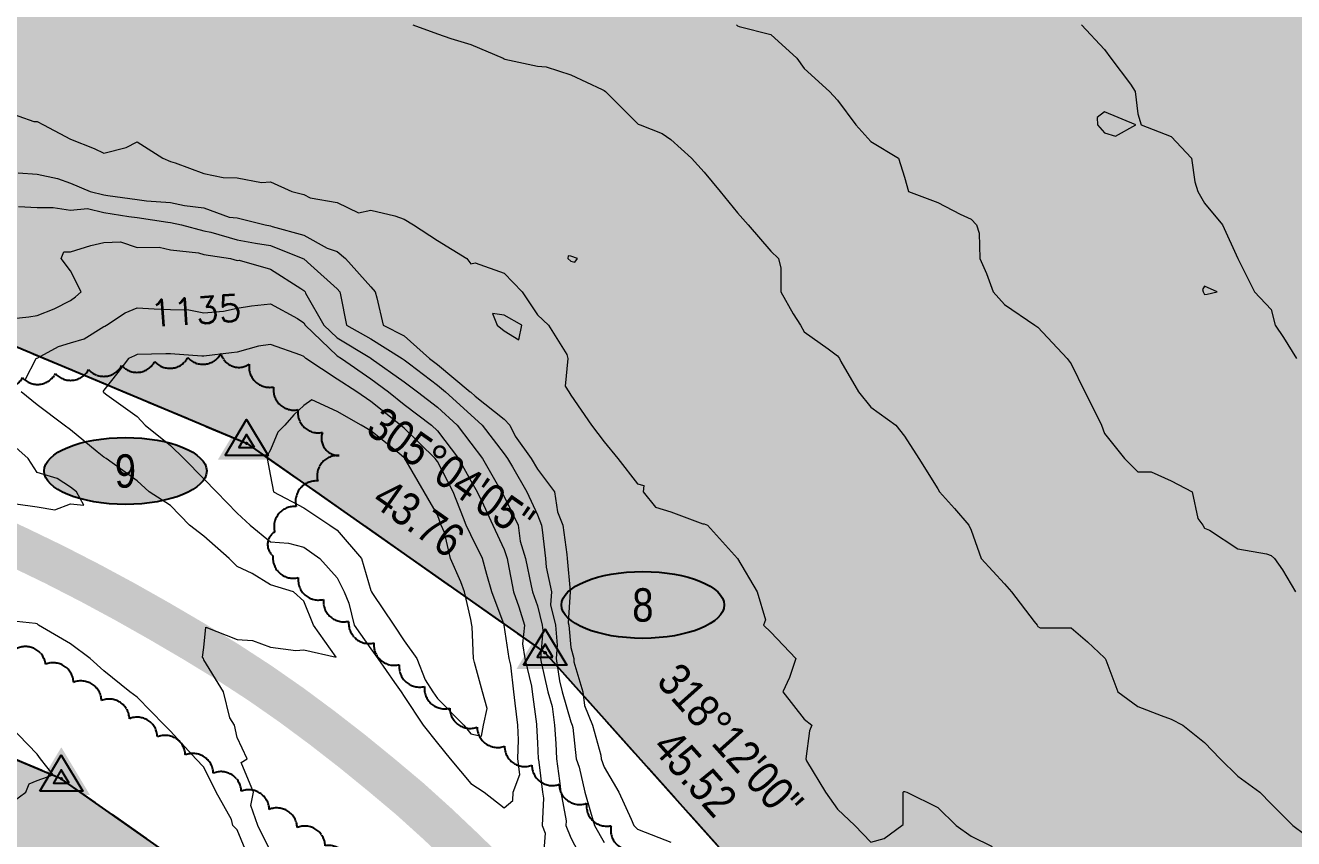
# Model space of a CAD drawing. Extents: x 496916 to 500864, y 5902350 to 5905308.
# Drawn here: x 499465.7 to 499846, y 5902811.5 to 5903055.3 of the extents above; entities that cross this region are included whole.
import ezdxf
from ezdxf.enums import TextEntityAlignment as Align

# ---------------------------------------------------------------- set-up
doc = ezdxf.new("R2010")
doc.units = 0
doc.header["$LTSCALE"] = 5
doc.linetypes.add('0', pattern=[1, 1, 0])
doc.linetypes.add('foc-ACCESSROAD', pattern=[3.75, 2.5, -1.25])
doc.layers.get('Defpoints').update_dxf_attribs({"color": 9})
for name, color, linetype in [('AS-ROADS', 254, 'Continuous'), ('F-AR', 190, 'foc-ACCESSROAD'), ('L-BD1', 253, 'Continuous'), ('L-MON', 1, 'Continuous'), ('P-ELEVATION', 7, 'Continuous'), ('P-PROPOSED', 10, 'Continuous'), ('P-PROPOSED-H', 21, 'Continuous'), ('P-STATION', 7, 'Continuous'), ('T-BUSH', 110, '0')]:
    doc.layers.add(name, color=color, linetype=linetype)
doc.layers.add('C-TOPO-MAJR', color=7, linetype='Continuous', lineweight=15, true_color=0xd3aa5f)
doc.layers.add('C-TOPO-MINR', color=7, linetype='Continuous', lineweight=13, true_color=0xe9d5af)
doc.layers.add('C-TOPO-MAJR-TEXT', color=7, linetype='Continuous', true_color=0x644b1b)
doc.styles.add('80L', font='ARIALN.TTF', dxfattribs={"height": 10})

# ---------------------------------------------------------------- blocks, each defined once
blk = doc.blocks.new('TRIA')
blk.add_hatch(color=255).paths.add_polyline_path([(-0.041, 1.521), (-1.475, -0.867), (1.392, -0.867)])
blk = doc.blocks.new('Hybrid_EC')
at = {"color": 251}
for points in [[(-1.296, -0.74), (0, 1.42), (1.296, -0.74)], [(0.471, -0.26), (0, 0.526), (-0.471, -0.26)]]:
    blk.add_lwpolyline(points, close=True, dxfattribs=at)
at = {"layer": 'Defpoints'}
blk.add_circle((0, 0), 0.05, dxfattribs=at)
at = {"xscale": 1.2, "yscale": 1.2, "zscale": 1.2}
blk.add_blockref('TRIA', (0.05, 0.061), dxfattribs=at)
blk = doc.blocks.new('Hybrd Num')
at = {"layer": 'P-ELEVATION'}
h = blk.add_hatch(color=111, dxfattribs=at)
h.dxf.hatch_style = 1
edge = h.paths.add_edge_path()
edge.add_ellipse((0, 0), major_axis=(-24.38, 0), ratio=0.410256, start_angle=0, end_angle=360)
at = {"layer": 'P-ELEVATION', "color": 7, "flags": 128}
blk.add_lwpolyline([(0, 0, 12.5, 0, 0), (-12.42, -6.43, 0, 0, 0)], format="xyseb", dxfattribs=at)
at = {"layer": 'P-ELEVATION', "color": 7}
blk.add_ellipse((0, 0), major_axis=(-24.38, 0), ratio=0.410256, dxfattribs=at)
at = {"color": 0, "style": '80L'}
blk.add_attdef('NUMBER', text='', height=10, dxfattribs=at).set_placement((0, 0), align=Align.MIDDLE_CENTER)
at = {"style": '80L', "flags": 1}
blk.add_attdef('ID', text='', height=10, dxfattribs=at).set_placement((-0.56, -3.99), align=Align.MIDDLE_CENTER)

msp = doc.modelspace()

# ---------------------------------------------------------------- hatches: boundary and pattern name
at = {"layer": 'P-PROPOSED-H'}
h = msp.add_hatch(color=256, dxfattribs=at)
h.dxf.hatch_style = 1
h.paths.add_polyline_path([(499792.064, 5902543.563), (499983.42, 5902543.448), (499983.705, 5903305.009), (498979.421, 5903305.616), (498979.418, 5903177.281), (499077.803, 5903120.657), (499532.076, 5902930.048), (499621.565, 5902867.228), (499697.372, 5902782.442), (499756.172, 5902691.687), (499786.768, 5902601.121)])
h.paths.add_polyline_path([(498979.416, 5903045.479), (498979.406, 5902544.055), (499677.34, 5902543.633), (499674.244, 5902577.282), (499652.523, 5902641.575), (499606.313, 5902712.899), (499545.169, 5902781.285), (499476.521, 5902829.474), (499027.014, 5903018.084)])

# ---------------------------------------------------------------- linework, layer by layer
at = {"layer": 'AS-ROADS', "const_width": 12.493, "flags": 128}
msp.add_lwpolyline([(499604.536, 5902801.316), (499596.943, 5902808.706), (499589.126, 5902816.101), (499580.998, 5902823.451), (499572.493, 5902830.591), (499563.786, 5902837.694), (499554.823, 5902844.664), (499545.613, 5902851.496), (499536.053, 5902858.164), (499526.203, 5902864.579), (499516.123, 5902870.734), (499505.913, 5902876.716), (499495.598, 5902882.541), (499485.111, 5902888.196), (499474.493, 5902893.646), (499463.713, 5902898.859), (499452.753, 5902903.944)], dxfattribs=at)
at = {"layer": 'C-TOPO-MAJR', "linetype": 'Continuous', "lineweight": 15, "flags": 128}
for points, elevation in [([(499581.867, 5903055.49), (499589.268, 5903052.752), (499593.346, 5903051.412), (499599.268, 5903049.577), (499608.942, 5903045.49), (499609.268, 5903045.291), (499609.539, 5903045.219), (499619.268, 5903043.101), (499621.884, 5903042.874), (499629.268, 5903040.493), (499638.657, 5903036.101), (499639.268, 5903035.766), (499639.663, 5903035.49), (499649.268, 5903025.885), (499649.511, 5903025.733), (499650.043, 5903025.49), (499656.688, 5903022.911), (499659.268, 5903021.128), (499665.471, 5903015.49), (499669.268, 5903011.363), (499674.006, 5903005.49), (499679.268, 5902999.107), (499682.477, 5902995.49), (499689.268, 5902987.667), (499691.543, 5902985.49), (499692.212, 5902982.546), (499692.212, 5902975.49), (499695.948, 5902968.81), (499698.162, 5902965.49), (499699.268, 5902963.5), (499706.386, 5902958.372), (499709.268, 5902956.265), (499709.784, 5902955.49), (499710.183, 5902954.575), (499715.497, 5902945.49), (499719.268, 5902940.842), (499726.689, 5902935.49), (499729.268, 5902932.161), (499733.596, 5902925.49), (499739.268, 5902916.366), (499739.813, 5902915.49), (499744.306, 5902910.452), (499748.648, 5902905.49), (499749.268, 5902903.964), (499752.327, 5902895.49), (499759.268, 5902887.921), (499761.436, 5902885.49), (499768.183, 5902876.575), (499769.046, 5902875.49), (499769.268, 5902875.128), (499770.019, 5902874.739), (499779.268, 5902874.739), (499784.191, 5902870.567), (499789.268, 5902865.7), (499789.445, 5902865.49), (499789.641, 5902865.117), (499793.221, 5902855.49), (499799.268, 5902851.085), (499806.292, 5902848.466), (499809.268, 5902847.358), (499812.709, 5902845.49), (499819.268, 5902840.371), (499823.924, 5902835.49), (499829.268, 5902830.268), (499835.836, 5902825.49), (499839.268, 5902821.947), (499845.725, 5902815.49), (499849.268, 5902812.81)], 2825), ([(499465.696, 5902949.063), (499469.025, 5902955.49), (499469.177, 5902955.581), (499469.268, 5902955.59), (499475.666, 5902959.092), (499479.268, 5902960.119), (499483.368, 5902961.39), (499489.268, 5902965.08), (499489.554, 5902965.205), (499490.092, 5902965.49), (499495.62, 5902969.138), (499499.268, 5902970.606), (499504.358, 5902970.401), (499509.268, 5902970.176), (499514.706, 5902970.052), (499519.268, 5902969.118), (499525.097, 5902969.661), (499529.268, 5902970.595), (499533.54, 5902971.218), (499539.268, 5902971.887), (499547.336, 5902967.422), (499549.268, 5902966.149), (499549.649, 5902965.49), (499559.268, 5902956.265), (499560.55, 5902955.49), (499569.268, 5902949.411), (499574.643, 5902945.49), (499579.268, 5902941.713), (499587.474, 5902935.49), (499589.268, 5902933.753), (499595.634, 5902925.49), (499599.268, 5902918.807), (499601.215, 5902915.49), (499603.128, 5902911.63), (499605.882, 5902905.49), (499609.268, 5902898.199), (499610.141, 5902895.49), (499610.367, 5902894.392), (499612.135, 5902885.49), (499613.709, 5902881.049), (499615.39, 5902875.49), (499614.809, 5902869.949), (499615.471, 5902865.49), (499617.519, 5902857.24), (499617.72, 5902855.49), (499618.964, 5902845.795), (499618.998, 5902845.49), (499619.268, 5902840.278), (499619.509, 5902835.49), (499619.547, 5902835.211), (499620.754, 5902825.49), (499621.089, 5902823.669), (499620.718, 5902815.49), (499621.63, 5902813.128), (499620.936, 5902805.49)], 2837.5), ([(499539.268, 5902807.724), (499535.405, 5902815.49), (499533.308, 5902821.45), (499534.145, 5902825.49), (499530.453, 5902834.306), (499532.242, 5902835.49), (499529.268, 5902841.842), (499528.473, 5902845.49), (499527.039, 5902847.719), (499525.098, 5902855.49), (499519.268, 5902865.143), (499519.103, 5902865.49), (499518.81, 5902865.948), (499519.268, 5902868.858), (499519.851, 5902874.907), (499529.268, 5902871.207), (499533.793, 5902870.965), (499539.268, 5902868.945), (499546.801, 5902867.957), (499549.268, 5902868.138), (499558.881, 5902865.878), (499552.125, 5902875.49), (499549.268, 5902882.735), (499546.099, 5902885.49), (499539.268, 5902887.571), (499533.73, 5902891.028), (499529.268, 5902893.08), (499526.804, 5902895.49), (499519.268, 5902902.223), (499514.968, 5902905.49), (499509.268, 5902911.398), (499502.838, 5902915.49), (499499.268, 5902918.778), (499489.995, 5902925.49), (499489.268, 5902925.907), (499487.271, 5902927.487), (499479.268, 5902934.06), (499477.405, 5902935.49), (499469.268, 5902941.576), (499464.53, 5902945.49)], 2837.5)]:
    msp.add_lwpolyline(points, dxfattribs=dict(at, elevation=elevation))
at = {"layer": 'C-TOPO-MINR', "linetype": 'Continuous', "lineweight": 13, "flags": 128}
for points, elevation in [([(499678.926, 5903055.49), (499679.268, 5903055.17), (499679.752, 5903055.006), (499689.268, 5903052.582), (499697.07, 5903045.49), (499699.268, 5903042.439), (499706.847, 5903035.49), (499709.268, 5903032.911), (499714.748, 5903025.49), (499719.268, 5903020.494), (499727.531, 5903015.49), (499729.268, 5903009.795), (499730.526, 5903005.49), (499739.268, 5903002.209), (499746.04, 5902998.719), (499749.268, 5902997.246), (499750.909, 5902995.49), (499751.71, 5902993.048), (499751.892, 5902985.49), (499753.855, 5902980.903), (499755.935, 5902975.49), (499759.268, 5902971.67), (499768.406, 5902965.49), (499769.268, 5902964.85), (499778.057, 5902955.49), (499779.268, 5902953.826), (499783.353, 5902945.49), (499787.603, 5902937.155), (499788.417, 5902935.49), (499789.268, 5902932.995), (499795.274, 5902925.49), (499799.268, 5902921.496), (499803.262, 5902921.496), (499809.268, 5902918.829), (499815.592, 5902915.49), (499817.276, 5902907.482), (499818.761, 5902905.49), (499819.268, 5902904.61), (499820.764, 5902903.994), (499829.268, 5902898.372), (499837.836, 5902896.922), (499839.268, 5902896.357), (499840.243, 5902895.49), (499842.611, 5902892.147), (499846.58, 5902885.49)], 2822.5), ([(499782.373, 5903055.49), (499789.268, 5903048.089), (499791.164, 5903045.49), (499797.065, 5903037.694), (499798.474, 5903035.49), (499799.268, 5903028.858), (499800.277, 5903025.49), (499809.268, 5903022.035), (499815.342, 5903015.49), (499816.355, 5903008.404), (499817.212, 5903005.49), (499819.268, 5903001.994), (499824.688, 5902995.49), (499829.268, 5902985.49), (499834.278, 5902975.49), (499839.268, 5902970.165), (499840.478, 5902965.49), (499842.96, 5902961.798), (499846.821, 5902955.49)], 2820), ([(499459.268, 5903029.688), (499468.289, 5903026.469), (499469.268, 5903026.491), (499471.226, 5903025.49), (499479.268, 5903021.239), (499486.381, 5903018.378), (499489.268, 5903016.992), (499496.013, 5903018.745), (499499.268, 5903020.431), (499507.005, 5903015.49), (499509.268, 5903014.56), (499510.663, 5903014.096), (499519.268, 5903010.932), (499525.007, 5903009.751), (499529.268, 5903009.673), (499536.539, 5903008.219), (499539.268, 5903008.456), (499545.589, 5903005.49), (499549.268, 5903004.588), (499551.132, 5903003.626), (499559.268, 5903002.194), (499565.651, 5902999.107), (499569.268, 5902999.964), (499576.502, 5902998.256), (499579.268, 5902997.273), (499582.133, 5902995.49), (499589.268, 5902990.842), (499598.118, 5902985.49), (499599.268, 5902983.829), (499600.627, 5902984.131), (499609.268, 5902981.083), (499614.7, 5902975.49), (499619.268, 5902968.541), (499622.611, 5902965.49), (499628.047, 5902956.712), (499628.379, 5902955.49), (499627.614, 5902947.144), (499628.648, 5902945.49), (499629.268, 5902944.498), (499635.479, 5902935.49), (499639.268, 5902930.497), (499643.347, 5902925.49), (499649.268, 5902917.874), (499651.123, 5902917.345), (499650.994, 5902915.49), (499654.655, 5902910.878), (499659.268, 5902909.495), (499668.865, 5902905.893), (499669.268, 5902905.85), (499670.277, 5902905.49), (499679.268, 5902895.49), (499685.151, 5902885.49), (499687.606, 5902877.153), (499687.053, 5902875.49), (499689.268, 5902873.427), (499696.689, 5902865.49), (499694.882, 5902859.876), (499692.845, 5902855.49), (499699.268, 5902847.321), (499701.505, 5902845.49), (499700.878, 5902843.88), (499699.726, 5902835.49), (499699.898, 5902834.86), (499705.612, 5902825.49), (499709.268, 5902820.322), (499714.454, 5902815.49), (499719.268, 5902810.49), (499723.205, 5902811.553), (499728.549, 5902815.49), (499728.953, 5902815.805), (499728.953, 5902825.49), (499729.094, 5902825.664), (499729.268, 5902825.655), (499729.987, 5902825.49), (499739.268, 5902820.85), (499744.827, 5902815.49), (499749.268, 5902812.25), (499755.576, 5902809.182)], 2827.5), ([(499463.595, 5903011.164), (499469.268, 5903010.759), (499475.359, 5903009.399), (499479.268, 5903008.028), (499485.182, 5903005.49), (499489.268, 5903004.497), (499490.449, 5903004.309), (499499.268, 5903003.137), (499502.044, 5903002.714), (499509.268, 5903002.278), (499513.437, 5903001.321), (499519.268, 5903000.628), (499526.886, 5902997.872), (499529.268, 5902997.615), (499537.604, 5902995.49), (499539.268, 5902995.231), (499539.697, 5902995.061), (499549.268, 5902992.412), (499556.21, 5902988.548), (499559.268, 5902987.516), (499561.73, 5902985.49), (499569.268, 5902976.993), (499570.615, 5902975.49), (499571.125, 5902973.633), (499572.971, 5902965.49), (499579.268, 5902962.215), (499586.866, 5902955.49), (499589.268, 5902953.664), (499599.12, 5902945.49), (499599.268, 5902945.355), (499600.577, 5902944.181), (499609.268, 5902937.265), (499610.97, 5902935.49), (499612.57, 5902932.188), (499617.37, 5902925.49), (499619.268, 5902922.3), (499624.357, 5902915.49), (499625.276, 5902909.482), (499626.857, 5902905.49), (499628.063, 5902896.696), (499628.198, 5902895.49), (499629.04, 5902885.719), (499629.087, 5902885.49), (499628.502, 5902876.256), (499628.694, 5902875.49), (499629.268, 5902868.825), (499630.201, 5902865.49), (499630.196, 5902864.562), (499632.891, 5902855.49), (499633.35, 5902851.408), (499635.757, 5902845.49), (499638.261, 5902836.497), (499638.37, 5902835.49), (499639.268, 5902832.97), (499643.675, 5902825.49), (499647.36, 5902817.399), (499648.163, 5902815.49), (499649.268, 5902814.343), (499655.622, 5902811.844), (499659.268, 5902810.464)], 2830), ([(499463.725, 5903001.033), (499469.268, 5903000.691), (499474.05, 5903000.708), (499479.268, 5902999.908), (499484.351, 5903000.407), (499489.268, 5902999.211), (499496.73, 5902998.028), (499499.268, 5902997.691), (499508.471, 5902996.287), (499509.268, 5902996.239), (499512.532, 5902995.49), (499519.268, 5902993.693), (499521.38, 5902993.378), (499529.268, 5902990.998), (499534.714, 5902990.044), (499539.268, 5902989.335), (499548.972, 5902985.49), (499549.268, 5902985.302), (499551.342, 5902983.416), (499559.268, 5902976.35), (499560.05, 5902975.49), (499560.209, 5902974.549), (499562.064, 5902965.49), (499569.268, 5902961.312), (499578.678, 5902955.49), (499579.268, 5902955.069), (499580.916, 5902953.842), (499589.268, 5902947.491), (499591.679, 5902945.49), (499599.268, 5902938.542), (499602.672, 5902935.49), (499609.268, 5902926.914), (499610.288, 5902925.49), (499611.786, 5902922.972), (499616.065, 5902915.49), (499619.268, 5902908.632), (499620.512, 5902905.49), (499620.71, 5902904.049), (499621.67, 5902895.49), (499621.897, 5902892.861), (499623.431, 5902885.49), (499623.183, 5902881.575), (499624.707, 5902875.49), (499625.219, 5902869.539), (499624.891, 5902865.49), (499625.92, 5902858.838), (499626.682, 5902855.49), (499629.268, 5902846.562), (499629.704, 5902845.49), (499629.872, 5902844.886), (499630.885, 5902835.49), (499631.78, 5902832.978), (499633.457, 5902825.49), (499635.157, 5902819.601), (499636.375, 5902815.49), (499639.268, 5902810.332)], 2832.5), ([(499459.268, 5902967.13), (499466.767, 5902967.991), (499469.268, 5902968.357), (499474.409, 5902970.349), (499479.268, 5902972.809), (499480.806, 5902973.952), (499482.432, 5902975.49), (499479.268, 5902981.775), (499476.441, 5902985.49), (499477.313, 5902987.445), (499479.268, 5902987.46), (499485.394, 5902989.364), (499489.268, 5902990.243), (499494.3, 5902990.458), (499499.268, 5902988.78), (499505.889, 5902988.869), (499509.268, 5902988.067), (499517.658, 5902987.1), (499519.268, 5902986.671), (499527.195, 5902985.49), (499529.268, 5902984.832), (499529.846, 5902984.912), (499539.268, 5902982.22), (499548.33, 5902976.428), (499549.268, 5902975.831), (499549.643, 5902975.49), (499549.747, 5902975.011), (499555.255, 5902965.49), (499559.268, 5902961.641), (499568.996, 5902955.762), (499569.268, 5902955.604), (499569.453, 5902955.49), (499579.268, 5902948.491), (499583.297, 5902945.49), (499589.268, 5902940.923), (499595.197, 5902935.49), (499599.268, 5902930.079), (499602.803, 5902925.49), (499607.626, 5902917.132), (499608.59, 5902915.49), (499609.268, 5902914.122), (499613.459, 5902905.49), (499614.054, 5902900.704), (499615.733, 5902895.49), (499617.409, 5902887.349), (499617.779, 5902885.49), (499619.268, 5902881.287), (499620.719, 5902875.49), (499620.856, 5902873.902), (499620.174, 5902865.49), (499620.34, 5902864.419), (499622.372, 5902855.49), (499623.637, 5902851.121), (499624.332, 5902845.49), (499624.752, 5902840.006), (499624.98, 5902835.49), (499625.876, 5902828.882), (499626.297, 5902825.49), (499627.882, 5902816.876), (499627.819, 5902815.49), (499629.268, 5902811.741), (499632.551, 5902805.49)], 2835), ([(499462.859, 5902911.899), (499469.268, 5902911.038), (499474.619, 5902910.139), (499479.268, 5902911.88), (499483.268, 5902911.49), (499481.049, 5902915.49), (499479.268, 5902916.935), (499475.268, 5902919.49), (499469.268, 5902921.25), (499466.578, 5902925.49), (499459.268, 5902931.993)], 2835), ([(499532.848, 5902805.49), (499529.268, 5902814.147), (499527.991, 5902815.49), (499527.537, 5902817.221), (499522.897, 5902825.49), (499519.268, 5902832.904), (499516.887, 5902835.49), (499509.268, 5902843.693), (499507.471, 5902845.49), (499499.268, 5902853.911), (499497.098, 5902855.49), (499489.268, 5902861.861), (499485.2, 5902865.49), (499479.268, 5902869.952), (499469.695, 5902875.49), (499469.268, 5902875.884), (499468.743, 5902876.015), (499459.268, 5902877.05)], 2835), ([(499462.122, 5902822.637), (499465.925, 5902825.49), (499466.847, 5902827.911), (499469.268, 5902828.996), (499474.082, 5902830.677), (499470.308, 5902835.49), (499469.268, 5902836.873), (499460.916, 5902845.49)], 2832.5)]:
    msp.add_lwpolyline(points, dxfattribs=dict(at, elevation=elevation))
for points, elevation in [([(499792.599, 5903022.159), (499798.638, 5903025.49), (499789.268, 5903029.434), (499787.064, 5903027.694), (499787.157, 5903025.49), (499789.268, 5903023.149), (499792.599, 5903022.159)], 2820), ([(499630.43, 5902984.328), (499631.28, 5902985.49), (499629.268, 5902986.094), (499628.473, 5902986.285), (499628.379, 5902985.49), (499629.268, 5902984.602), (499630.43, 5902984.328)], 2827.5), ([(499820.022, 5902974.736), (499823.094, 5902975.49), (499819.268, 5902977.148), (499818.613, 5902976.145), (499818.816, 5902975.49), (499819.268, 5902974.602), (499820.022, 5902974.736)], 2820), ([(499613.709, 5902961.05), (499614.593, 5902965.49), (499609.268, 5902968.451), (499605.793, 5902968.965), (499607.164, 5902965.49), (499609.268, 5902963.714), (499613.709, 5902961.05)], 2827.5), ([(499610.772, 5902865.49), (499609.29, 5902875.468), (499609.293, 5902875.49), (499609.268, 5902875.571), (499605.597, 5902885.49), (499604.057, 5902890.702), (499602.756, 5902895.49), (499599.268, 5902902.643), (499597.917, 5902905.49), (499597.146, 5902907.612), (499594.026, 5902915.49), (499589.268, 5902924.566), (499588.645, 5902925.49), (499579.268, 5902934.568), (499578.202, 5902935.49), (499569.268, 5902942.523), (499565.124, 5902945.49), (499559.268, 5902949.269), (499549.841, 5902955.49), (499549.268, 5902956.019), (499548.319, 5902956.439), (499539.268, 5902959.642), (499535.601, 5902959.158), (499529.268, 5902957.362), (499527.577, 5902957.181), (499519.268, 5902956.144), (499518.6, 5902956.158), (499509.268, 5902956.83), (499507.877, 5902956.881), (499499.268, 5902956.693), (499498.482, 5902956.276), (499496.679, 5902955.49), (499493.467, 5902951.291), (499489.268, 5902945.948), (499489.054, 5902945.704), (499489.02, 5902945.49), (499489.268, 5902945.303), (499490.157, 5902944.602), (499499.268, 5902938.116), (499501.615, 5902935.49), (499509.268, 5902929.405), (499513.279, 5902925.49), (499519.268, 5902919.427), (499523.04, 5902915.49), (499529.268, 5902909.109), (499533.175, 5902905.49), (499539.268, 5902900.544), (499544.618, 5902900.141), (499549.268, 5902898.938), (499554.058, 5902895.49), (499559.268, 5902889.69), (499561.3, 5902885.49), (499562.691, 5902882.067), (499564.349, 5902875.49), (499569.268, 5902868.455), (499571.42, 5902865.49), (499576.449, 5902858.309), (499578.401, 5902855.49), (499579.268, 5902854.164), (499585.013, 5902845.49), (499589.268, 5902840.1), (499593.109, 5902835.49), (499599.268, 5902828.059), (499603.267, 5902825.49), (499609.268, 5902820.731), (499611.843, 5902822.915), (499612.006, 5902825.49), (499614.01, 5902830.748), (499613.352, 5902835.49), (499613.605, 5902841.153), (499613.381, 5902845.49), (499612.619, 5902852.14), (499612.189, 5902855.49), (499611.268, 5902863.49), (499610.772, 5902865.49)], 2840), ([(499590.41, 5902905.49), (499589.268, 5902908.633), (499585.335, 5902915.49), (499579.944, 5902924.815), (499579.488, 5902925.49), (499579.268, 5902925.703), (499577.686, 5902927.073), (499569.268, 5902933.78), (499566.462, 5902935.49), (499559.268, 5902939.55), (499551.675, 5902943.083), (499549.268, 5902941.364), (499546.183, 5902938.575), (499543.573, 5902935.49), (499541.404, 5902933.354), (499539.268, 5902928.125), (499538.324, 5902926.435), (499538.225, 5902925.49), (499539.268, 5902920.217), (499540.184, 5902915.49), (499549.268, 5902910.73), (499556.983, 5902905.49), (499559.268, 5902903.979), (499566.48, 5902895.49), (499569.268, 5902885.943), (499569.485, 5902885.49), (499569.775, 5902884.983), (499576.241, 5902875.49), (499579.268, 5902870.823), (499583.1, 5902865.49), (499585.603, 5902859.155), (499587.882, 5902855.49), (499589.268, 5902853.542), (499597.154, 5902845.49), (499599.268, 5902842.894), (499602.523, 5902842.235), (499603.066, 5902845.49), (499604.193, 5902850.565), (499602.82, 5902855.49), (499600.397, 5902864.361), (499600.08, 5902865.49), (499599.719, 5902875.039), (499599.58, 5902875.49), (499599.268, 5902877.234), (499597.387, 5902885.49), (499596.3, 5902888.458), (499593.234, 5902895.49), (499591.441, 5902903.318), (499590.41, 5902905.49)], 2842.5)]:
    msp.add_lwpolyline(points, close=True, dxfattribs=dict(at, elevation=elevation))
at = {"layer": 'F-AR', "flags": 128}
for points in [[(498879.47, 5903242.599), (498949.742, 5903194.469), (498979.418, 5903177.281), (499077.803, 5903120.657), (499532.076, 5902930.048), (499621.565, 5902867.228), (499697.372, 5902782.442), (499756.172, 5902691.687), (499786.768, 5902601.121), (499792.064, 5902543.563), (499793.613, 5902504.041), (499793.548, 5902499.749), (499793.463, 5902495.455), (499793.42, 5902491.154), (499793.299, 5902486.857), (499793.1, 5902482.565), (499792.942, 5902478.266), (499792.765, 5902473.973), (499792.569, 5902469.676), (499792.478, 5902467.837), (499792.255, 5902465.4), (499791.846, 5902461.137), (499791.417, 5902456.871), (499790.97, 5902452.601), (499790.569, 5902448.311), (499790.02, 5902444.061), (499789.972, 5902443.659)], [(499673.662, 5902443.729), (499676.843, 5902465.234), (499678.695, 5902502.677), (499677.34, 5902543.633), (499674.244, 5902577.282), (499652.523, 5902641.575), (499606.313, 5902712.899), (499545.169, 5902781.285), (499476.521, 5902829.474), (499027.014, 5903018.084), (498979.416, 5903045.479), (498888.839, 5903097.621), (498879.451, 5903104.051)]]:
    msp.add_lwpolyline(points, dxfattribs=at)
at = {"layer": 'P-PROPOSED', "flags": 128}
for points in [[(499792.064, 5902543.563), (499983.42, 5902543.448), (499983.705, 5903305.009), (498979.421, 5903305.616), (498979.418, 5903177.281), (499077.803, 5903120.657), (499532.076, 5902930.048), (499621.565, 5902867.228), (499697.372, 5902782.442), (499756.172, 5902691.687), (499786.768, 5902601.121)], [(498979.416, 5903045.479), (498979.406, 5902544.055), (499677.34, 5902543.633), (499674.244, 5902577.282), (499652.523, 5902641.575), (499606.313, 5902712.899), (499545.169, 5902781.285), (499476.521, 5902829.474), (499027.014, 5903018.084)]]:
    msp.add_lwpolyline(points, close=True, dxfattribs=at)
at = {"layer": 'T-BUSH', "flags": 128}
for points in [[(498881.174, 5903191.882, 0.5205671), (498889.381, 5903186.178, 0.5205671), (498897.587, 5903180.474, 0.5205671), (498905.794, 5903174.77, 0.5205671), (498914.001, 5903169.066, 0.5205671), (498922.208, 5903163.363, 0.5205671), (498930.61, 5903158.007, 0.5205671), (498939.745, 5903153.952, 0.5205671), (498948.879, 5903149.896, 0.5205671), (498958.014, 5903145.841, 0.5205671), (498967.148, 5903141.786, 0.5205671), (498976.283, 5903137.731, 0.5205671), (498985.484, 5903133.844, 0.5205671), (498994.923, 5903130.56, 0.5205671), (499004.363, 5903127.276, 0.5205671), (499013.802, 5903123.991, 0.5205671), (499023.241, 5903120.707, 0.5205671), (499032.68, 5903117.422, 0.5205671), (499042.119, 5903114.138, 0.5205671), (499051.558, 5903110.854, 0.5205671), (499060.998, 5903107.569, 0.5205671), (499070.437, 5903104.285, 0.5205671), (499079.876, 5903101.001, 0.5205671), (499089.315, 5903097.716, 0.5205671), (499098.529, 5903093.846, 0.5205671), (499107.731, 5903089.948, 0.5205671), (499116.934, 5903086.05, 0.5205671), (499126.137, 5903082.152, 0.5205671), (499135.339, 5903078.254, 0.5205671), (499144.542, 5903074.355, 0.5205671), (499153.745, 5903070.457, 0.5205671), (499162.947, 5903066.559, 0.5205671), (499172.15, 5903062.661, 0.5205671), (499181.352, 5903058.762, 0.5205671), (499190.555, 5903054.864, 0.5205671), (499199.758, 5903050.966, 0.5205671), (499208.96, 5903047.068, 0.5205671), (499218.163, 5903043.169, 0.5205671), (499225.979, 5903037.291, 0.5205671), (499232.793, 5903029.979, 0.5205671), (499239.606, 5903022.667, 0.5205671), (499246.711, 5903015.742, 0.5205671), (499255.618, 5903011.209, 0.5205671), (499264.525, 5903006.676, 0.5205671), (499273.432, 5903002.143, 0.5205671), (499282.706, 5902998.47, 0.5205671), (499292.146, 5902995.189, 0.5205671), (499301.587, 5902991.909, 0.5205671), (499311.027, 5902988.628, 0.5205671), (499320.468, 5902985.348, 0.5205671), (499329.908, 5902982.067, 0.5205671), (499339.349, 5902978.787, 0.5205671), (499348.789, 5902975.506, 0.5205671), (499358.38, 5902972.708, 0.5205671), (499368.017, 5902970.062, 0.5205671), (499377.655, 5902967.416, 0.5205671), (499387.292, 5902964.77, 0.5205671), (499396.93, 5902962.124, 0.5205671), (499406.568, 5902959.478, 0.5205671), (499416.205, 5902956.832, 0.5205671), (499425.843, 5902954.186, 0.5205671), (499435.48, 5902951.54, 0.5205671), (499445.118, 5902948.894, 0.5205671), (499454.924, 5902948.529, 0.5205671), (499464.846, 5902949.732, 0.5205671), (499474.767, 5902950.934, 0.5205671), (499484.689, 5902952.137, 0.5205671), (499494.611, 5902953.339, 0.5205671), (499504.532, 5902954.542, 0.5205671), (499514.454, 5902955.744, 0.5205671), (499524.375, 5902956.947, 0.5205671), (499532.869, 5902953.773, 0.5205671), (499540.171, 5902946.949, 0.5205671), (499547.473, 5902940.126, 0.5205671), (499554.776, 5902933.302, 0.5205671), (499559.854, 5902926.348, 0.5205671), (499553.401, 5902918.717, 0.5205671), (499546.947, 5902911.086, 0.5205671), (499540.493, 5902903.454, 0.5205671), (499539.984, 5902896.292, 0.5205671), (499547.554, 5902889.766, 0.5205671), (499555.123, 5902883.24, 0.5205671), (499562.693, 5902876.714, 0.5205671), (499570.262, 5902870.188, 0.5205671), (499577.832, 5902863.662, 0.5205671), (499585.401, 5902857.136, 0.5205671), (499592.99, 5902850.635, 0.5205671), (499601.195, 5902844.929, 0.5205671), (499609.4, 5902839.222, 0.5205671), (499617.605, 5902833.516, 0.5205671), (499625.81, 5902827.809, 0.5205671), (499634.015, 5902822.103, 0.5205671), (499641.351, 5902815.393, 0.5205671), (499648.175, 5902808.091, 0.5205671), (499654.999, 5902800.789, 0.5205671), (499661.823, 5902793.487, 0.5205671), (499668.647, 5902786.185, 0.5205671), (499675.47, 5902778.883, 0.5205671), (499682.294, 5902771.581, 0.5205671), (499689.112, 5902764.273, 0.5205671), (499695.42, 5902756.522, 0.5205671), (499701.729, 5902748.77, 0.5205671), (499708.038, 5902741.019, 0.5205671), (499714.347, 5902733.267, 0.5205671), (499720.656, 5902725.516, 0.5205671), (499726.964, 5902717.765, 0.5205671), (499735.111, 5902712.054, 0.5205671), (499743.477, 5902706.586, 0.5205671), (499751.843, 5902701.118, 0.5205671), (499760.209, 5902695.65, 0.5205671), (499768.575, 5902690.183, 0.5205671), (499776.941, 5902684.715, 0.5205671), (499780.644, 5902675.726, 0.5205671), (499783.614, 5902666.183, 0.5205671), (499786.583, 5902656.641, 0.5205671), (499789.553, 5902647.098, 0.5205671), (499786.029, 5902637.915, 0.5205671), (499782.021, 5902628.76, 0.5205671), (499778.55, 5902619.494, 0.5205671), (499778.645, 5902609.501, 0.5205671), (499778.74, 5902599.507, 0.5205671), (499778.835, 5902589.513, 0.5205671), (499778.93, 5902579.519, 0.5205671), (499779.025, 5902569.525, 0.5205671), (499779.12, 5902559.532, 0.5205671), (499779.215, 5902549.538, 0.5205671), (499779.31, 5902539.544, 0.5205671), (499779.405, 5902529.55, 0.5205671), (499779.5, 5902519.556, 0.5205671), (499779.595, 5902509.563, 0.5205671), (499780.1, 5902499.597, 0.5205671), (499781.391, 5902489.687, 0.5205671), (499782.682, 5902479.776, 0.5205671), (499783.973, 5902469.866, 0.5205671), (499785.629, 5902457.149, 0.5205671)], [(499630.264, 5902483.237, 0.5205671), (499631.45, 5902493.161, 0.5205671), (499632.636, 5902503.085, 0.5205671), (499633.822, 5902513.008, 0.5205671), (499635.008, 5902522.932, 0.5205671), (499636.194, 5902532.855, 0.5205671), (499637.38, 5902542.779, 0.5205671), (499638.566, 5902552.703, 0.5205671), (499639.752, 5902562.626, 0.5205671), (499640.938, 5902572.55, 0.5205671), (499641.904, 5902582.497, 0.5205671), (499642.867, 5902592.445, 0.5205671), (499643.831, 5902602.393, 0.5205671), (499644.795, 5902612.34, 0.5205671), (499645.759, 5902622.288, 0.5205671), (499646.723, 5902632.236, 0.5205671), (499647.686, 5902642.183, 0.5205671), (499648.65, 5902652.131, 0.5205671), (499648.722, 5902662.088, 0.5205671), (499647.975, 5902672.055, 0.5205671), (499647.228, 5902682.021, 0.5205671), (499646.481, 5902691.987, 0.5205671), (499645.734, 5902701.953, 0.5205671), (499638.697, 5902706.269, 0.5205671), (499628.867, 5902708.075, 0.5205671), (499619.037, 5902709.881, 0.5205671), (499611.638, 5902713.45, 0.5205671), (499612.976, 5902723.354, 0.5205671), (499614.313, 5902733.258, 0.5205671), (499615.651, 5902743.162, 0.5205671), (499610.063, 5902750.88, 0.5205671), (499603.281, 5902758.221, 0.5205671), (499596.499, 5902765.562, 0.5205671), (499589.717, 5902772.903, 0.5205671), (499582.936, 5902780.244, 0.5205671), (499576.154, 5902787.585, 0.5205671), (499569.372, 5902794.926, 0.5205671), (499562.59, 5902802.267, 0.5205671), (499555.631, 5902809.399, 0.5205671), (499547.247, 5902814.839, 0.5205671), (499538.863, 5902820.279, 0.5205671), (499530.479, 5902825.719, 0.5205671), (499522.095, 5902831.159, 0.5205671), (499513.712, 5902836.599, 0.5205671), (499505.328, 5902842.039, 0.5205671), (499496.944, 5902847.48, 0.5205671), (499488.56, 5902852.92, 0.5205671), (499480.176, 5902858.36, 0.5205671), (499471.792, 5902863.8, 0.5205671), (499462.964, 5902868.43, 0.5205671), (499453.865, 5902872.563, 0.5205671), (499444.766, 5902876.697, 0.5205671), (499435.666, 5902880.83, 0.5205671), (499426.567, 5902884.964, 0.5205671), (499417.467, 5902889.097, 0.5205671), (499408.368, 5902893.231, 0.5205671), (499399.269, 5902897.364, 0.5205671), (499390.169, 5902901.498, 0.5205671), (499381.07, 5902905.631, 0.5205671), (499371.97, 5902909.765, 0.5205671), (499362.871, 5902913.898, 0.5205671), (499353.771, 5902918.031, 0.5205671), (499344.672, 5902922.165, 0.5205671), (499335.573, 5902926.298, 0.5205671), (499326.473, 5902930.432, 0.5205671), (499317.374, 5902934.565, 0.5205671), (499308.274, 5902938.699, 0.5205671), (499299.175, 5902942.832, 0.5205671), (499290.076, 5902946.966, 0.5205671), (499280.976, 5902951.099, 0.5205671), (499271.877, 5902955.233, 0.5205671), (499262.296, 5902957.56, 0.5205671), (499252.346, 5902958.502, 0.5205671), (499242.397, 5902959.444, 0.5205671), (499232.447, 5902960.386, 0.5205671), (499222.497, 5902961.328, 0.5205671), (499212.547, 5902962.271, 0.5205671), (499202.598, 5902963.213, 0.5205671), (499192.648, 5902964.155, 0.5205671), (499183.13, 5902966.141, 0.5205671), (499175.424, 5902972.505, 0.5205671), (499167.717, 5902978.869, 0.5205671), (499160.011, 5902985.232, 0.5205671), (499152.304, 5902991.596, 0.5205671), (499144.598, 5902997.959, 0.5205671), (499136.892, 5903004.323, 0.5205671), (499128.084, 5903008.815, 0.5205671), (499118.777, 5903012.457, 0.5205671), (499109.47, 5903016.099, 0.5205671), (499100.163, 5903019.742, 0.5205671), (499090.857, 5903023.384, 0.5205671), (499081.55, 5903027.026, 0.5205671), (499072.243, 5903030.668, 0.5205671), (499062.936, 5903034.311, 0.5205671), (499053.629, 5903037.953, 0.5205671), (499044.322, 5903041.595, 0.5205671), (499035.388, 5903046.052, 0.5205671), (499026.545, 5903050.709, 0.5205671), (499017.702, 5903055.367, 0.5205671), (499008.859, 5903060.024, 0.5205671), (499000.017, 5903064.681, 0.5205671), (498991.174, 5903069.339, 0.5205671), (498982.331, 5903073.996, 0.5205671), (498973.582, 5903078.813, 0.5205671), (498965.217, 5903084.281, 0.5205671), (498956.851, 5903089.75, 0.5205671), (498948.486, 5903095.218, 0.5205671), (498940.12, 5903100.687, 0.5205671), (498931.755, 5903106.155, 0.5205671), (498923.389, 5903111.623, 0.5205671), (498915.024, 5903117.092, 0.5205671), (498906.658, 5903122.56, 0.5205671), (498898.293, 5903128.028, 0.5205671), (498889.927, 5903133.497, 0.5205671), (498877.816, 5903141.413, 0.5205671)]]:
    msp.add_lwpolyline(points, format="xyb", dxfattribs=at)

# ---------------------------------------------------------------- block references
at = {"layer": 'L-MON', "xscale": 4.997121699999992, "yscale": 4.997121699999992, "zscale": 4.997121699999992}
for p in [(499532.076, 5902930.048), (499621.565, 5902867.228), (499476.521, 5902829.474)]:
    msp.add_blockref('Hybrid_EC', p, dxfattribs=at)
at = {"layer": 'P-STATION', "color": 1}
for p, values in [((499495.734, 5902921.74), {'NUMBER': '9'}), ((499650.867, 5902881.571), {'NUMBER': '8'})]:
    msp.add_blockref('Hybrd Num', p, dxfattribs=at).add_auto_attribs(values)

# ---------------------------------------------------------------- texts
at = {"layer": 'C-TOPO-MAJR-TEXT', "linetype": 'Continuous', "lineweight": 20, "insert": (499516.774, 5902969.792, 2837.5), "char_height": 8, "width": 25.22286, "attachment_point": 5, "rotation": 3.88232, "style": '80L', "bg_fill": 1, "box_fill_scale": 1.125, "bg_fill_color": 21, "bg_fill_transparency": 0}
msp.add_mtext('{\\Fsimplex|c0;1135}', dxfattribs=at)
at = {"layer": 'L-BD1', "style": '80L'}
for s, p in [('318°12\'00"', (499677.156, 5902840.675)), ('45.52', (499666.539, 5902831.182))]:
    msp.add_text(s, height=9.9942, rotation=311.80059, dxfattribs=at).set_placement(p, align=Align.MIDDLE_CENTER)
at = {"layer": 'L-BD1', "insert": (499596.198, 5902925.382), "char_height": 9.99424, "width": 52.0366, "attachment_point": 2, "rotation": 324.93225, "style": '80L', "bg_fill": 1, "box_fill_scale": 1.15, "bg_fill_color": 21, "bg_fill_transparency": 0}
msp.add_mtext('305°04\'05" 43.76', dxfattribs=at)

doc.saveas('drawing.dxf')
